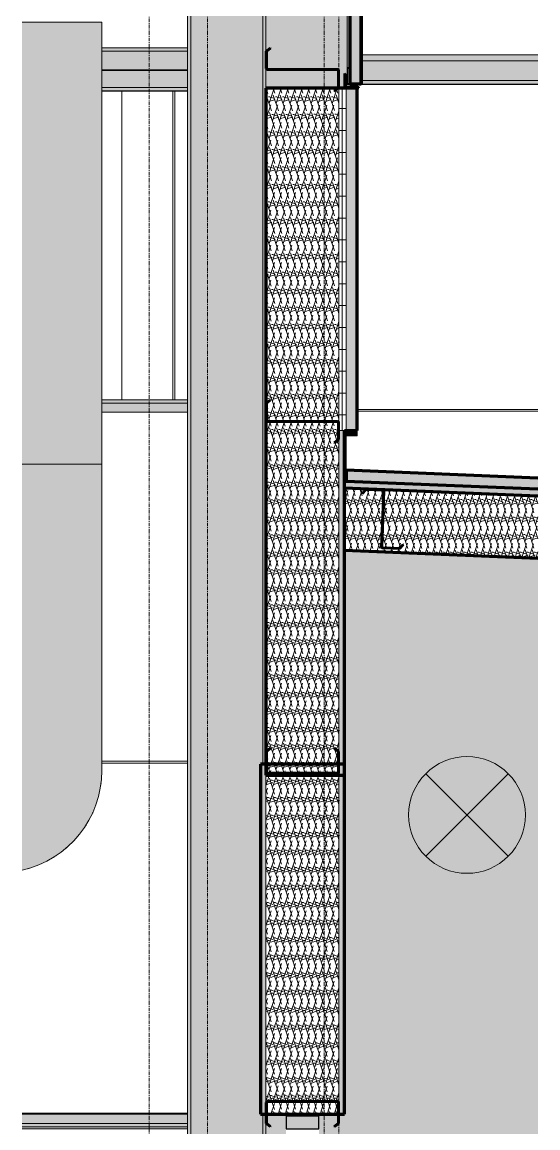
# Model space of a CAD drawing. Header units: inches. Extents: x 22713 to 23708, y -61 to 513.
# Drawn here: x 23398.4 to 23469.1, y 96.4 to 248 of the extents above; entities that cross this region are included whole.
import ezdxf

# ---------------------------------------------------------------- set-up
doc = ezdxf.new("R2010")
doc.units = ezdxf.units.IN
doc.header["$MEASUREMENT"] = 0
doc.linetypes.add('Grid Line 1_2_', pattern=[0.875, 0.5, -0.125, 0.125, -0.125])
for name, color, linetype, lineweight in [('A-CLNG', 13, 'Continuous', 18), ('A-CLNG-PATT', 13, 'Continuous', 70), ('A-GLAZ-CWMG', 51, 'Continuous', 9), ('A-ROOF', 132, 'Continuous', 18), ('A-WALL', 113, 'Continuous', 18), ('A-WALL-PATT', 111, 'Continuous', 18), ('I-WALL', 2, 'Continuous', 18), ('L-SITE-WALL', 31, 'Continuous', 18), ('M-HVAC-DUCT', 70, 'Continuous', 9), ('M-HVAC-DUCT-ANNO', 70, 'Continuous', 9), ('S-BEAM', 12, 'Continuous', 9), ('S-COLS', 52, 'Continuous', 9), ('S-GRID', 1, 'Continuous', 9)]:
    doc.layers.add(name, color=color, linetype=linetype, lineweight=lineweight)
pattern_1 = [(45, (-72392.722, 104.131), (-2.37587878, 2.37587878), []), (45, (-72392.722, 107.731), (-2.37587878, 2.37587878), [])]
pattern_2 = [(90, (-71142.71, -1108), (-193, -193), [48, -145]), (180, (-71142.71, -1108), (-2e-14, -193), [96.25, -96.75]), (270, (-71238.96, -1060), (-193, -193), [48, -145]), (180, (-71142.71, -1060), (-2e-14, -193), [96.25, -96.75]), (270, (-71239.21, -1060), (-193, -193), [48, -145]), (180, (-71239.21, -1060), (-2e-14, -193), [96.25, -96.75]), (90, (-71335.46, -1108), (-193, -193), [48, -145]), (180, (-71239.21, -1108), (-2e-14, -193), [96.25, -96.75]), (90, (-71190.71, -1059.75), (-193, -193), [48, -145]), (180, (-71142.46, -1059.75), (-2e-14, -193), [48.25, -144.75]), (180, (-71142.46, -1011.75), (-2e-14, -193), [48.25, -144.75]), (90, (-71287.21, -1059.75), (-193, -193), [48, -145]), (180, (-71190.96, -1059.75), (-2e-14, -193), [96.25, -96.75]), (270, (-71190.96, -1011.75), (-193, -193), [48, -145]), (180, (-71190.96, -1011.75), (-2e-14, -193), [96.25, -96.75]), (180, (-71287.46, -1059.75), (-2e-14, -193), [48, -145]), (270, (-71287.46, -1011.75), (-193, -193), [48, -145]), (180, (-71287.46, -1011.75), (-2e-14, -193), [48, -145]), (90, (-71142.71, -1011.5), (-193, -193), [48, -145]), (180, (-71142.71, -1011.5), (-2e-14, -193), [96.25, -96.75]), (270, (-71238.96, -963.5), (-193, -193), [48, -145]), (180, (-71142.71, -963.5), (-2e-14, -193), [96.25, -96.75]), (270, (-71239.21, -963.5), (-193, -193), [48, -145]), (180, (-71239.21, -963.5), (-2e-14, -193), [96.25, -96.75]), (270, (-71335.46, -963.5), (-193, -193), [48, -145]), (180, (-71239.21, -1011.5), (-2e-14, -193), [96.25, -96.75]), (90, (-71190.71, -963.25), (-193, -193), [48, -145]), (180, (-71142.46, -963.25), (-2e-14, -193), [48.25, -144.75]), (180, (-71142.46, -915.25), (-2e-14, -193), [48.25, -144.75]), (90, (-71287.21, -963.25), (-193, -193), [48, -145]), (180, (-71190.96, -963.25), (-2e-14, -193), [96.25, -96.75]), (270, (-71190.96, -915.25), (-193, -193), [48, -145]), (180, (-71190.96, -915.25), (-2e-14, -193), [96.25, -96.75]), (180, (-71287.46, -963.25), (-2e-14, -193), [48, -145]), (270, (-71287.46, -915.25), (-193, -193), [48, -145]), (180, (-71287.46, -915.25), (-2e-14, -193), [48, -145])]
pattern_3 = [(161.57, (-72392.602, 104.251), (-0.9603836945, -0.0003991792), [0, -6.83, 0.758, 0]), (18.43, (-72392.842, 104.251), (-0.9603836945, 0.0003991792), [0, -6.83, 0.758, 0]), (108.43, (-72392.602, 104.251), (0.4795101816, -2.4005263976), [2.276, -5.312]), (71.57, (-72392.842, 104.251), (0.4795101816, 2.4005263976), [2.276, -5.312])]

# ---------------------------------------------------------------- blocks, each defined once
blk = doc.blocks.new('Girt_C - 10_D-1179047-Section 13 - Callout 1')
at = {"layer": 'S-BEAM'}
h = blk.add_hatch(dxfattribs=at)
h.set_pattern_fill('FP_14', color=256, style=0, pattern_type=2)
h.set_pattern_definition(pattern_1)
h.paths.add_polyline_path([(-22790.82, 96.52), (-22790.75, 96.6), (-22791.28, 97.05), (-22791.28, 99.87), (-22791.26, 99.92), (-22791.2, 99.95), (-22781.58, 99.95), (-22781.52, 99.92), (-22781.5, 99.87), (-22781.5, 97.05), (-22782.04, 96.6), (-22781.96, 96.52), (-22781.39, 97), (-22781.39, 99.87), (-22781.45, 100), (-22781.58, 100.05), (-22791.2, 100.05), (-22791.34, 100), (-22791.39, 99.87), (-22791.39, 97)], flags=0)
at = {"layer": 'S-BEAM', "lineweight": 50}
for p, q in [((-22791.39, 99.87), (-22791.39, 97)), ((-22791.28, 97.05), (-22791.28, 99.87)), ((-22781.58, 100.05), (-22791.2, 100.05)), ((-22791.2, 99.95), (-22781.58, 99.95)), ((-22781.5, 99.87), (-22781.5, 97.05)), ((-22781.39, 97), (-22781.39, 99.87)), ((-22790.75, 96.6), (-22791.28, 97.05)), ((-22781.5, 97.05), (-22782.04, 96.6)), ((-22791.39, 97), (-22790.82, 96.52)), ((-22790.82, 96.52), (-22790.75, 96.6)), ((-22782.04, 96.6), (-22781.96, 96.52)), ((-22781.96, 96.52), (-22781.39, 97))]:
    blk.add_line(p, q, dxfattribs=at)
for centre, radius, start, end in [((-22791.2, 99.87), 0.188, 90, 180), ((-22791.2, 99.87), 0.0782, 90, 177.8773), ((-22781.58, 99.87), 0.188, 0, 90), ((-22781.58, 99.87), 0.0782, 3.0424, 90)]:
    blk.add_arc(centre, radius, start, end, dxfattribs=at)
blk = doc.blocks.new('Rectangular Mullion - Profile_Polycarbonate_Upper and left-1106668-Section 13 - Callout 1')
at = {"layer": 'A-GLAZ-CWMG'}
blk.add_hatch(color=256, dxfattribs=at).paths.add_polyline_path([(-22778.89, 191.28), (-22778.89, 192), (-22780.39, 192), (-22780.39, 191.28)], flags=0)
for q in [(-22780.39, 191.28), (-22778.89, 192)]:
    blk.add_line((-22778.89, 191.28), q, dxfattribs=at)
blk = doc.blocks.new('Girt_C - 10_D-1180340-Section 13 - Callout 1')
at = {"layer": 'S-BEAM'}
for points in [[(-22807.14, 97), (-22802.14, 97), (-22802.14, 98.25), (-22824.82, 98.25), (-22824.82, 97)], [(-22802.14, 96.52), (-22802.14, 97), (-22824.82, 97), (-22824.82, 96.52), (-22807.14, 96.52)]]:
    blk.add_hatch(color=256, dxfattribs=at).paths.add_polyline_path(points, flags=0)
for p, q in [((-22824.82, 97), (-22802.14, 97)), ((-22824.82, 96.52), (-22802.14, 96.52))]:
    blk.add_line(p, q, dxfattribs=at)
blk = doc.blocks.new('Girt_Z - 8_D-1164392-Section 13 - Callout 1')
at = {"layer": 'S-BEAM'}
h = blk.add_hatch(dxfattribs=at)
h.set_pattern_fill('FP_14', color=256, style=0, pattern_type=2)
h.set_pattern_definition(pattern_1)
h.paths.add_polyline_path([(-22773.05, 175.77), (-22772.54, 176.32), (-22772.62, 176.39), (-22773.09, 175.88), (-22775.41, 175.98), (-22775.46, 176), (-22775.48, 176.06), (-22775.17, 183.67), (-22775.22, 183.81), (-22775.35, 183.87), (-22777.71, 183.97), (-22778.22, 183.41), (-22778.14, 183.34), (-22777.66, 183.86), (-22775.35, 183.76), (-22775.3, 183.73), (-22775.28, 183.68), (-22775.59, 176.06), (-22775.54, 175.93), (-22775.41, 175.87)], flags=0)
at = {"layer": 'S-BEAM', "lineweight": 50}
for p, q in [((-22777.71, 183.97), (-22778.22, 183.41)), ((-22778.14, 183.34), (-22777.66, 183.86)), ((-22775.35, 183.87), (-22777.71, 183.97)), ((-22777.66, 183.86), (-22775.35, 183.76)), ((-22775.28, 183.68), (-22775.59, 176.06)), ((-22775.48, 176.06), (-22775.17, 183.67)), ((-22778.22, 183.41), (-22778.14, 183.34)), ((-22773.09, 175.88), (-22775.41, 175.98)), ((-22772.62, 176.39), (-22773.09, 175.88)), ((-22773.05, 175.77), (-22772.54, 176.32)), ((-22772.54, 176.32), (-22772.62, 176.39)), ((-22775.41, 175.87), (-22773.05, 175.77))]:
    blk.add_line(p, q, dxfattribs=at)
for centre, radius, start, end in [((-22775.35, 183.68), 0.187, 357.6141, 87.6141), ((-22775.35, 183.68), 0.0782, 357.6141, 85.4913), ((-22775.41, 176.05), 0.187, 177.6141, 267.6141), ((-22775.41, 176.05), 0.0782, 177.6141, 264.5717)]:
    blk.add_arc(centre, radius, start, end, dxfattribs=at)
blk = doc.blocks.new('Round Elbow - 1_5 D-870650-Section 13 - Callout 1')
at = {"layer": 'M-HVAC-DUCT'}
blk.add_hatch(color=256, dxfattribs=at).paths.add_polyline_path([(-22824.82, 131.73), (-22824.27, 131.86), (-22823.1, 132.22), (-22821.97, 132.69), (-22820.89, 133.26), (-22819.78, 133.97), (-22818.84, 134.7), (-22817.99, 135.49), (-22817.17, 136.38), (-22816.37, 137.43), (-22815.77, 138.38), (-22815.2, 139.47), (-22814.7, 140.71), (-22814.37, 141.76), (-22814.09, 143.04), (-22813.94, 144.27), (-22813.89, 145.61), (-22813.89, 187.38), (-22824.82, 187.38), (-22824.82, 131.78)], flags=0)
blk.add_line((-22824.81, 187.38), (-22813.89, 187.38), dxfattribs=at)
at = {"layer": 'M-HVAC-DUCT', "flags": 128}
blk.add_lwpolyline([(-22813.89, 145.38), (-22813.89, 145.41), (-22813.89, 145.51), (-22813.89, 145.68), (-22813.89, 145.92), (-22813.89, 146.22), (-22813.89, 146.58), (-22813.89, 147.02), (-22813.89, 147.51), (-22813.89, 148.07), (-22813.89, 148.7), (-22813.89, 149.38), (-22813.89, 150.13), (-22813.89, 150.93), (-22813.89, 151.79), (-22813.89, 152.72), (-22813.89, 153.69), (-22813.89, 154.72), (-22813.89, 155.8), (-22813.89, 156.94), (-22813.89, 158.12), (-22813.89, 159.35), (-22813.89, 160.62), (-22813.89, 161.94), (-22813.89, 163.29), (-22813.89, 164.69), (-22813.89, 166.12), (-22813.89, 167.58), (-22813.89, 169.08), (-22813.89, 170.61), (-22813.89, 172.16), (-22813.89, 173.74), (-22813.89, 175.34), (-22813.89, 176.96), (-22813.89, 178.59), (-22813.89, 180.24), (-22813.89, 181.9), (-22813.89, 183.57), (-22813.89, 185.25), (-22813.89, 186.93), (-22813.89, 187.38)], dxfattribs=at)
at = {"layer": 'M-HVAC-DUCT'}
blk.add_arc((-22827.89, 145.38), 14, 282.6929, 0, dxfattribs=at)
blk = doc.blocks.new('Girt_Z - 10_D-1179800-Section 13 - Callout 1')
at = {"layer": 'S-BEAM'}
h = blk.add_hatch(color=256, dxfattribs=at)
h.paths.add_polyline_path([(-22807.14, 195.75), (-22802.14, 195.75), (-22802.14, 196.23), (-22813.89, 196.23), (-22813.89, 195.75)], flags=0)
h.paths.add_polyline_path([(-22791.39, 195.75), (-22791.39, 195.75), (-22791.39, 196.23)], flags=0)
blk.add_hatch(color=256, dxfattribs=at).paths.add_polyline_path([(-22807.14, 194.5), (-22802.14, 194.5), (-22802.14, 195.75), (-22813.89, 195.75), (-22813.89, 194.5)], flags=0)
for p, q in [((-22813.89, 196.23), (-22802.14, 196.23)), ((-22813.89, 195.75), (-22802.14, 195.75))]:
    blk.add_line(p, q, dxfattribs=at)
blk = doc.blocks.new('Girt_Z - 10_D-V8-Section 13 - Callout 1')
at = {"layer": 'S-BEAM'}
h = blk.add_hatch(color=256, dxfattribs=at)
h.paths.add_polyline_path([(-22807.14, 244), (-22802.14, 244), (-22802.14, 244.48), (-22813.89, 244.48), (-22813.89, 244)], flags=0)
h.paths.add_polyline_path([(-22791.39, 244), (-22791.39, 244), (-22791.39, 244.48)], flags=0)
for points in [[(-22813.89, 241.63), (-22802.14, 241.63), (-22802.14, 244), (-22813.89, 244), (-22813.89, 242.2)], [(-22807.14, 239.05), (-22802.14, 239.05), (-22802.14, 241.37), (-22813.89, 241.37), (-22813.89, 239.05)], [(-22802.14, 238.6), (-22802.14, 239.05), (-22813.89, 239.05), (-22813.89, 238.6), (-22807.14, 238.6)], [(-22807.14, 238.52), (-22802.14, 238.52), (-22802.14, 238.6), (-22813.89, 238.6), (-22813.89, 238.52)]]:
    blk.add_hatch(color=256, dxfattribs=at).paths.add_polyline_path(points, flags=0)
h = blk.add_hatch(color=256, dxfattribs=at)
h.paths.add_polyline_path([(-22802.14, 241.45), (-22802.14, 241.63), (-22813.89, 241.63), (-22813.89, 241.45), (-22807.14, 241.45)], flags=0)
h.paths.add_polyline_path([(-22791.39, 241.45), (-22791.39, 241.45), (-22791.39, 241.5)], flags=0)
h = blk.add_hatch(color=256, dxfattribs=at)
h.paths.add_polyline_path([(-22813.89, 241.37), (-22802.14, 241.37), (-22802.14, 241.45), (-22813.89, 241.45), (-22813.89, 241.42)], flags=0)
h.paths.add_polyline_path([(-22791.39, 241.37), (-22791.39, 241.37), (-22791.39, 241.42)], flags=0)
for p, q in [((-22813.89, 244.48), (-22802.14, 244.48)), ((-22813.89, 244), (-22802.14, 244)), ((-22813.89, 241.45), (-22802.14, 241.45)), ((-22813.89, 241.37), (-22802.14, 241.37)), ((-22813.89, 239.05), (-22802.14, 239.05)), ((-22813.89, 238.6), (-22802.14, 238.6)), ((-22813.89, 238.52), (-22802.14, 238.52))]:
    blk.add_line(p, q, dxfattribs=at)
blk = doc.blocks.new('Girt_C - 10_D-1179050-Section 13 - Callout 1')
at = {"layer": 'S-BEAM'}
blk.add_hatch(color=256, dxfattribs=at).paths.add_polyline_path([(-22791.2, 144.95), (-22781.58, 144.95), (-22781.45, 145), (-22781.39, 145.13), (-22781.39, 148), (-22781.96, 148.48), (-22782.04, 148.4), (-22781.5, 147.95), (-22781.5, 145.13), (-22781.52, 145.08), (-22781.58, 145.05), (-22791.2, 145.05), (-22791.26, 145.08), (-22791.28, 145.13), (-22791.28, 147.95), (-22790.75, 148.4), (-22790.82, 148.48), (-22791.39, 148), (-22791.39, 145.13), (-22791.34, 145)], flags=0)
at = {"layer": 'S-BEAM', "lineweight": 50}
for p, q in [((-22790.82, 148.48), (-22791.39, 148)), ((-22791.39, 148), (-22791.39, 145.13)), ((-22791.28, 147.95), (-22790.75, 148.4)), ((-22791.28, 145.13), (-22791.28, 147.95)), ((-22790.75, 148.4), (-22790.82, 148.48)), ((-22781.96, 148.48), (-22782.04, 148.4)), ((-22782.04, 148.4), (-22781.5, 147.95)), ((-22781.39, 148), (-22781.96, 148.48)), ((-22781.5, 147.95), (-22781.5, 145.13)), ((-22781.39, 145.13), (-22781.39, 148)), ((-22781.58, 145.05), (-22791.2, 145.05)), ((-22791.2, 144.95), (-22781.58, 144.95))]:
    blk.add_line(p, q, dxfattribs=at)
for centre, radius, start, end in [((-22791.2, 145.13), 0.188, 180, 270), ((-22791.2, 145.13), 0.0782, 182.1227, 270), ((-22781.58, 145.13), 0.187, 270, 0), ((-22781.58, 145.13), 0.0782, 270, 356.9576)]:
    blk.add_arc(centre, radius, start, end, dxfattribs=at)
blk = doc.blocks.new('Girt_Z - 10_D-1179058-Section 13 - Callout 1')
at = {"layer": 'S-BEAM'}
blk.add_hatch(color=256, dxfattribs=at).paths.add_polyline_path([(-22781.97, 190.27), (-22781.39, 190.75), (-22781.39, 193.12), (-22781.45, 193.25), (-22781.58, 193.3), (-22791.2, 193.3), (-22791.26, 193.33), (-22791.28, 193.38), (-22791.28, 195.7), (-22790.75, 196.15), (-22790.82, 196.23), (-22791.39, 195.75), (-22791.39, 193.38), (-22791.34, 193.25), (-22791.2, 193.2), (-22781.58, 193.2), (-22781.52, 193.17), (-22781.5, 193.12), (-22781.5, 190.8), (-22782.04, 190.35)], flags=0)
at = {"layer": 'S-BEAM', "lineweight": 50}
for p, q in [((-22790.82, 196.23), (-22791.39, 195.75)), ((-22791.39, 195.75), (-22791.39, 193.38)), ((-22791.28, 195.7), (-22790.75, 196.15)), ((-22791.28, 193.38), (-22791.28, 195.7)), ((-22790.75, 196.15), (-22790.82, 196.23)), ((-22781.58, 193.3), (-22791.2, 193.3)), ((-22791.2, 193.2), (-22781.58, 193.2)), ((-22781.5, 193.12), (-22781.5, 190.8)), ((-22781.39, 190.75), (-22781.39, 193.12)), ((-22781.5, 190.8), (-22782.04, 190.35)), ((-22782.04, 190.35), (-22781.97, 190.27)), ((-22781.97, 190.27), (-22781.39, 190.75))]:
    blk.add_line(p, q, dxfattribs=at)
for centre, radius, start, end in [((-22791.2, 193.38), 0.187, 180, 270), ((-22791.2, 193.38), 0.0782, 182.1227, 270), ((-22781.58, 193.12), 0.188, 0, 90), ((-22781.58, 193.12), 0.0782, 3.0424, 90)]:
    blk.add_arc(centre, radius, start, end, dxfattribs=at)
blk = doc.blocks.new('Girt_Z - 10_D-1181672-Section 13 - Callout 1')
at = {"layer": 'S-BEAM'}
h = blk.add_hatch(dxfattribs=at)
h.set_pattern_fill('FP_14', color=256, style=0, pattern_type=2)
h.set_pattern_definition(pattern_1)
h.paths.add_polyline_path([(-22781.96, 238.52), (-22781.39, 239), (-22781.39, 241.37), (-22781.45, 241.5), (-22781.58, 241.55), (-22791.2, 241.55), (-22791.26, 241.58), (-22791.28, 241.63), (-22791.28, 243.95), (-22790.75, 244.4), (-22790.82, 244.48), (-22791.39, 244), (-22791.39, 241.63), (-22791.34, 241.5), (-22791.2, 241.45), (-22781.58, 241.45), (-22781.52, 241.42), (-22781.5, 241.37), (-22781.5, 239.05), (-22782.04, 238.6)], flags=0)
at = {"layer": 'S-BEAM', "lineweight": 50}
for p, q in [((-22790.82, 244.48), (-22791.39, 244)), ((-22791.28, 243.95), (-22790.75, 244.4)), ((-22790.75, 244.4), (-22790.82, 244.48)), ((-22791.39, 244), (-22791.39, 241.63)), ((-22791.28, 241.63), (-22791.28, 243.95)), ((-22781.58, 241.55), (-22791.2, 241.55)), ((-22791.2, 241.45), (-22781.58, 241.45)), ((-22781.5, 241.37), (-22781.5, 239.05)), ((-22781.39, 239), (-22781.39, 241.37)), ((-22781.5, 239.05), (-22782.04, 238.6)), ((-22782.04, 238.6), (-22781.96, 238.52)), ((-22781.96, 238.52), (-22781.39, 239))]:
    blk.add_line(p, q, dxfattribs=at)
for centre, radius, start, end in [((-22791.2, 241.63), 0.187, 180, 270), ((-22791.2, 241.63), 0.0782, 183.0424, 270), ((-22781.58, 241.37), 0.187, 360, 90), ((-22781.58, 241.37), 0.0782, 2.1227, 90)]:
    blk.add_arc(centre, radius, start, end, dxfattribs=at)
blk = doc.blocks.new('L-Angle - L2X2X3_16-1181674-Section 13 - Callout 1')
at = {"layer": 'S-BEAM'}
h = blk.add_hatch(dxfattribs=at)
h.set_pattern_fill('FP_14', color=256, style=0, pattern_type=2)
h.set_pattern_definition(pattern_1)
h.paths.add_polyline_path([(-22780.64, 238.94), (-22778.64, 238.94), (-22778.7, 239.07), (-22778.83, 239.13), (-22780.27, 239.13), (-22780.4, 239.18), (-22780.45, 239.31), (-22780.45, 240.75), (-22780.51, 240.88), (-22780.64, 240.94)], flags=0)
at = {"layer": 'S-BEAM', "lineweight": 50}
for p, q in [((-22780.64, 240.94), (-22780.64, 238.94)), ((-22780.45, 239.31), (-22780.45, 240.75)), ((-22780.64, 238.94), (-22778.64, 238.94)), ((-22778.83, 239.13), (-22780.27, 239.13))]:
    blk.add_line(p, q, dxfattribs=at)
for centre, radius, start, end in [((-22780.64, 240.75), 0.188, 0, 90), ((-22780.27, 239.31), 0.188, 180, 270), ((-22778.83, 238.94), 0.187, 0, 90)]:
    blk.add_arc(centre, radius, start, end, dxfattribs=at)
blk = doc.blocks.new('Rectangular Mullion - Profile_Polycarbonate_Lower-1113644-Section 13 - Callout 1')
at = {"layer": 'A-GLAZ-CWMG'}
blk.add_hatch(color=256, dxfattribs=at).paths.add_polyline_path([(-22778.14, 239.5), (-22778.14, 240.96), (-22778.26, 240.96), (-22778.26, 240.89), (-22778.2, 240.89), (-22778.2, 239.56), (-22780.2, 239.56), (-22780.2, 241.68), (-22779.97, 241.68), (-22779.97, 241.49), (-22779.91, 241.49), (-22779.91, 241.74), (-22780.27, 241.74), (-22780.27, 239.5)], flags=0)
at = {"layer": 'A-GLAZ-CWMG', "lineweight": 30}
for p, q in [((-22780.27, 241.74), (-22780.27, 239.5)), ((-22779.91, 241.74), (-22780.27, 241.74)), ((-22780.2, 239.56), (-22780.2, 241.68)), ((-22780.2, 241.68), (-22779.97, 241.68)), ((-22779.97, 241.68), (-22779.97, 241.49)), ((-22779.97, 241.49), (-22779.91, 241.49)), ((-22779.91, 241.49), (-22779.91, 241.74)), ((-22778.2, 239.56), (-22780.2, 239.56)), ((-22778.14, 240.96), (-22778.26, 240.96)), ((-22778.26, 240.96), (-22778.26, 240.89)), ((-22778.26, 240.89), (-22778.2, 240.89)), ((-22778.2, 240.89), (-22778.2, 239.56)), ((-22778.14, 239.5), (-22778.14, 240.96)), ((-22780.27, 239.5), (-22778.14, 239.5))]:
    blk.add_line(p, q, dxfattribs=at)
blk = doc.blocks.new('Rectangular Mullion - Profile_Polycarbonate_right-1166479-Section 13 - Callout 1')
at = {"layer": 'A-GLAZ-CWMG'}
for points in [[(-22779.91, 239.56), (-22778.34, 239.56), (-22778.34, 387.14), (-22779.91, 387.14), (-22779.91, 241.27)], [(-22778.34, 239.56), (-22778.26, 239.56), (-22778.26, 387.14), (-22778.34, 387.14), (-22778.34, 240.89)], [(-22779.91, 241.74), (-22779.91, 241.74), (-22779.91, 242.2)]]:
    blk.add_hatch(color=256, dxfattribs=at).paths.add_polyline_path(points, flags=0)
h = blk.add_hatch(color=256, dxfattribs=at)
h.paths.add_polyline_path([(-22780.2, 239.56), (-22779.91, 239.56), (-22779.91, 241.49), (-22779.97, 241.49), (-22779.97, 241.68), (-22780.2, 241.68), (-22780.2, 241.49)], flags=0)
h.paths.add_polyline_path([(-22779.97, 241.74), (-22779.91, 241.74), (-22779.91, 383.72), (-22780.27, 383.72), (-22780.27, 241.74), (-22780.2, 241.74)], flags=0)
h = blk.add_hatch(color=256, dxfattribs=at)
h.paths.add_polyline_path([(-22778.2, 239.56), (-22778.2, 240.89), (-22778.26, 240.89), (-22778.26, 239.56)], flags=0)
h.paths.add_polyline_path([(-22778.26, 240.96), (-22778.14, 240.96), (-22778.14, 384.48), (-22778.26, 384.48), (-22778.26, 242.2)], flags=0)
for p, q in [((-22778.34, 387.14), (-22779.91, 387.14)), ((-22778.26, 387.14), (-22778.34, 387.14)), ((-22779.91, 383.72), (-22780.27, 383.72)), ((-22780.27, 241.74), (-22780.27, 383.72)), ((-22779.91, 383.96), (-22779.91, 383.72)), ((-22779.91, 241.74), (-22779.91, 383.72)), ((-22778.14, 384.48), (-22778.26, 384.48)), ((-22778.26, 240.96), (-22778.26, 384.48)), ((-22778.14, 240.96), (-22778.14, 384.48)), ((-22779.91, 241.49), (-22779.91, 241.74)), ((-22779.91, 239.56), (-22779.91, 241.49)), ((-22778.26, 239.56), (-22778.26, 240.89))]:
    blk.add_line(p, q, dxfattribs=at)
blk = doc.blocks.new('Rectangular Mullion - Interior 1_75_ x 4_5_-1179488-Section 13 - Callout 1')
at = {"layer": 'A-GLAZ-CWMG'}
blk.add_hatch(color=256, dxfattribs=at).paths.add_polyline_path([(-22807.14, 96.25), (-22802.14, 96.25), (-22802.14, 96.52), (-22824.82, 96.52), (-22824.82, 96.25)], flags=0)
blk.add_line((-22824.82, 96.25), (-22802.14, 96.25), dxfattribs=at)
blk = doc.blocks.new('Rectangular Mullion - Interior 1_75_ x 4_5_-1179511-Section 13 - Callout 1')
at = {"layer": 'A-GLAZ-CWMG'}
blk.add_hatch(color=256, dxfattribs=at).paths.add_polyline_path([(-22784.14, 96.25), (-22784.14, 98), (-22788.64, 98), (-22788.64, 96.25)], flags=0)
at = {"layer": 'A-GLAZ-CWMG', "lineweight": 30}
for p, q in [((-22788.64, 98), (-22788.64, 96.25)), ((-22784.14, 98), (-22788.64, 98)), ((-22784.14, 96.25), (-22784.14, 98)), ((-22788.64, 96.25), (-22784.14, 96.25))]:
    blk.add_line(p, q, dxfattribs=at)

msp = doc.modelspace()

# ---------------------------------------------------------------- hatches: boundary and pattern name
at = {"layer": 'A-CLNG-PATT', "lineweight": 9}
h = msp.add_hatch(dxfattribs=at)
h.set_pattern_fill('FP_18', color=256, style=0, pattern_type=2)
h.set_pattern_definition(pattern_3)
h.paths.add_polyline_path([(23469.09, 174.48), (23469.09, 182.98), (23442.56, 184.09), (23442.56, 175.58)], flags=0)
at = {"layer": 'A-ROOF'}
msp.add_hatch(color=256, dxfattribs=at).paths.add_polyline_path([(23469.09, 183.99), (23469.09, 185.49), (23442.81, 186.58), (23442.81, 185.08)], flags=0)
at = {"layer": 'A-WALL', "lineweight": 5}
for points in [[(23469.09, 242.69), (23469.09, 243.5), (23445.06, 243.5), (23445.06, 242.69)], [(23451.41, 240), (23469.09, 240), (23469.09, 242.69), (23445.06, 242.69), (23445.06, 240)], [(23469.09, 239.5), (23469.09, 240), (23445.06, 240), (23445.06, 239.5), (23451.41, 239.5)], [(23469.09, 239.46), (23469.09, 239.5), (23444.31, 239.5), (23444.31, 239.46), (23451.41, 239.46)]]:
    msp.add_hatch(color=256, dxfattribs=at).paths.add_polyline_path(points, flags=0)
at = {"layer": 'A-WALL-PATT', "lineweight": 9, "transparency": 33554649}
msp.add_hatch(color=256, dxfattribs=at).paths.add_polyline_path([(23444.86, 239.56), (23444.86, 394.33), (23443.29, 394.33), (23443.29, 239.56)], flags=0)
at = {"layer": 'A-WALL-PATT', "lineweight": 9}
h = msp.add_hatch(dxfattribs=at)
h.set_pattern_fill('FP_19', color=256, style=0, pattern_type=2)
h.set_pattern_definition([(0, (-69027.84, 146.5), (-193, 193), [48, -145]), (90, (-69027.84, 146.5), (-193, 1e-14), [96.25, -96.75]), (180, (-68979.84, 242.75), (-193, 193), [48, -145]), (90, (-68979.84, 146.5), (-193, 1e-14), [96.25, -96.75]), (180, (-68979.84, 243), (-193, 193), [48, -145]), (90, (-68979.84, 243), (-193, 1e-14), [96.25, -96.75]), (0, (-69027.84, 339.25), (-193, 193), [48, -145]), (90, (-69027.84, 243), (-193, 1e-14), [96.25, -96.75]), (0, (-68979.59, 194.5), (-193, 193), [48, -145]), (90, (-68979.59, 146.25), (-193, 1e-14), [48.25, -144.75]), (90, (-68931.59, 146.25), (-193, 1e-14), [48.25, -144.75]), (0, (-68979.59, 291), (-193, 193), [48, -145]), (90, (-68979.59, 194.75), (-193, 1e-14), [96.25, -96.75]), (180, (-68931.59, 194.75), (-193, 193), [48, -145]), (90, (-68931.59, 194.75), (-193, 1e-14), [96.25, -96.75]), (90, (-68979.59, 291.25), (-193, 1e-14), [48, -145]), (180, (-68931.59, 291.25), (-193, 193), [48, -145]), (90, (-68931.59, 291.25), (-193, 1e-14), [48, -145]), (0, (-68931.34, 146.5), (-193, 193), [48, -145]), (90, (-68931.34, 146.5), (-193, 1e-14), [96.25, -96.75]), (180, (-68883.34, 242.75), (-193, 193), [48, -145]), (90, (-68883.34, 146.5), (-193, 1e-14), [96.25, -96.75]), (180, (-68883.34, 243), (-193, 193), [48, -145]), (90, (-68883.34, 243), (-193, 1e-14), [96.25, -96.75]), (180, (-68883.34, 339.25), (-193, 193), [48, -145]), (90, (-68931.34, 243), (-193, 1e-14), [96.25, -96.75]), (0, (-68883.09, 194.5), (-193, 193), [48, -145]), (90, (-68883.09, 146.25), (-193, 1e-14), [48.25, -144.75]), (90, (-68835.09, 146.25), (-193, 1e-14), [48.25, -144.75]), (0, (-68883.09, 291), (-193, 193), [48, -145]), (90, (-68883.09, 194.75), (-193, 1e-14), [96.25, -96.75]), (180, (-68835.09, 194.75), (-193, 193), [48, -145]), (90, (-68835.09, 194.75), (-193, 1e-14), [96.25, -96.75]), (90, (-68883.09, 291.25), (-193, 1e-14), [48, -145]), (180, (-68835.09, 291.25), (-193, 193), [48, -145]), (90, (-68835.09, 291.25), (-193, 1e-14), [48, -145])])
h.paths.add_polyline_path([(23412.06, 196.23), (23421.06, 196.23), (23421.06, 238.52), (23412.06, 238.52), (23412.06, 214.92)], flags=0)
h = msp.add_hatch(dxfattribs=at)
h.set_pattern_fill('FP_18', color=256, style=0, pattern_type=2)
h.set_pattern_definition(pattern_3)
h.paths.add_polyline_path([(23433.74, 192), (23441.81, 192), (23441.81, 238.94), (23431.81, 238.94), (23431.81, 192)], flags=0)
h = msp.add_hatch(dxfattribs=at)
h.set_pattern_fill('FP_20', color=256, style=0, pattern_type=2)
h.set_pattern_definition([(0, (-72392.722, 104.131), (0, 3), []), (90, (-72392.722, 104.131), (-3, 2e-16), [])])
h.paths.add_polyline_path([(23442.56, 192), (23442.81, 192), (23442.81, 238.94), (23441.81, 238.94), (23441.81, 192)], flags=0)
h = msp.add_hatch(dxfattribs=at)
h.set_pattern_fill('FP_17', color=256, style=0, pattern_type=2)
h.set_pattern_definition([(90, (-68826.71, 677.25), (-193, -193), [48, -145]), (180, (-68826.71, 677.25), (-2e-14, -193), [96.25, -96.75]), (270, (-68922.96, 725.25), (-193, -193), [48, -145]), (180, (-68826.71, 725.25), (-2e-14, -193), [96.25, -96.75]), (270, (-68923.21, 725.25), (-193, -193), [48, -145]), (180, (-68923.21, 725.25), (-2e-14, -193), [96.25, -96.75]), (90, (-69019.46, 677.25), (-193, -193), [48, -145]), (180, (-68923.21, 677.25), (-2e-14, -193), [96.25, -96.75]), (90, (-68874.71, 725.5), (-193, -193), [48, -145]), (180, (-68826.46, 725.5), (-2e-14, -193), [48.25, -144.75]), (180, (-68826.46, 773.5), (-2e-14, -193), [48.25, -144.75]), (90, (-68971.21, 725.5), (-193, -193), [48, -145]), (180, (-68874.96, 725.5), (-2e-14, -193), [96.25, -96.75]), (270, (-68874.96, 773.5), (-193, -193), [48, -145]), (180, (-68874.96, 773.5), (-2e-14, -193), [96.25, -96.75]), (180, (-68971.46, 725.5), (-2e-14, -193), [48, -145]), (270, (-68971.46, 773.5), (-193, -193), [48, -145]), (180, (-68971.46, 773.5), (-2e-14, -193), [48, -145]), (90, (-68826.71, 773.75), (-193, -193), [48, -145]), (180, (-68826.71, 773.75), (-2e-14, -193), [96.25, -96.75]), (270, (-68922.96, 821.75), (-193, -193), [48, -145]), (180, (-68826.71, 821.75), (-2e-14, -193), [96.25, -96.75]), (270, (-68923.21, 821.75), (-193, -193), [48, -145]), (180, (-68923.21, 821.75), (-2e-14, -193), [96.25, -96.75]), (270, (-69019.46, 821.75), (-193, -193), [48, -145]), (180, (-68923.21, 773.75), (-2e-14, -193), [96.25, -96.75]), (90, (-68874.71, 822), (-193, -193), [48, -145]), (180, (-68826.46, 822), (-2e-14, -193), [48.25, -144.75]), (180, (-68826.46, 870), (-2e-14, -193), [48.25, -144.75]), (90, (-68971.21, 822), (-193, -193), [48, -145]), (180, (-68874.96, 822), (-2e-14, -193), [96.25, -96.75]), (270, (-68874.96, 870), (-193, -193), [48, -145]), (180, (-68874.96, 870), (-2e-14, -193), [96.25, -96.75]), (180, (-68971.46, 822), (-2e-14, -193), [48, -145]), (270, (-68971.46, 870), (-193, -193), [48, -145]), (180, (-68971.46, 870), (-2e-14, -193), [48, -145])])
h.paths.add_polyline_path([(23469.09, 185.49), (23469.09, 239.46), (23444.31, 239.46), (23444.31, 239.13), (23444.37, 239.13), (23444.5, 239.07), (23444.56, 238.94), (23444.31, 238.94), (23444.31, 191.28), (23442.81, 191.28), (23442.81, 186.58)], flags=0)
h = msp.add_hatch(dxfattribs=at)
h.set_pattern_fill('FP_16', color=256, style=0, pattern_type=2)
h.set_pattern_definition(pattern_2)
h.paths.add_polyline_path([(23421.06, 176), (23421.06, 194.5), (23409.31, 194.5), (23409.31, 176), (23416.06, 176)], flags=0)
h = msp.add_hatch(dxfattribs=at)
h.set_pattern_fill('FP_18', color=256, style=0, pattern_type=2)
h.set_pattern_definition(pattern_3)
h.paths.add_polyline_path([(23441.81, 144.75), (23441.81, 192), (23431.81, 192), (23431.81, 144.75), (23433.74, 144.75)], flags=0)
h = msp.add_hatch(dxfattribs=at)
h.set_pattern_fill('FP_16', color=256, style=0, pattern_type=2)
h.set_pattern_definition(pattern_2)
h.paths.add_polyline_path([(23416.06, 98.25), (23421.06, 98.25), (23421.06, 176), (23409.31, 176), (23409.3, 145.2), (23409.25, 144.08), (23409.06, 142.77), (23408.76, 141.52), (23408.36, 140.32), (23408.08, 139.66), (23408, 139.46), (23407.43, 138.38), (23407.24, 138.07), (23407.21, 138.01), (23406.92, 137.57), (23406.77, 137.35), (23406.61, 137.14), (23406.41, 136.86), (23406.12, 136.5), (23405.96, 136.3), (23405.83, 136.16), (23405.65, 135.95), (23405.3, 135.58), (23405.15, 135.43), (23404.95, 135.24), (23404.66, 134.97), (23404.37, 134.71), (23404.31, 134.66), (23403.8, 134.25), (23403.7, 134.17), (23403.42, 133.97), (23403.25, 133.85), (23402.71, 133.5), (23402.59, 133.43), (23402.5, 133.38), (23402.24, 133.22), (23401.6, 132.88), (23401.55, 132.85), (23401.39, 132.78), (23401.22, 132.69), (23400.1, 132.22), (23398.93, 131.86), (23398.38, 131.73), (23398.38, 98.25)], flags=0)
h.paths.add_polyline_path([(23431.81, 148), (23431.81, 148), (23431.81, 148.48)], flags=0)
h = msp.add_hatch(dxfattribs=at)
h.set_pattern_fill('FP_18', color=256, style=0, pattern_type=2)
h.set_pattern_definition(pattern_3)
h.paths.add_polyline_path([(23433.74, 98.25), (23441.81, 98.25), (23441.81, 146.25), (23431.81, 146.25), (23431.81, 98.25)], flags=0)
at = {"layer": 'I-WALL'}
h = msp.add_hatch(color=256, dxfattribs=at)
h.paths.add_polyline_path([(23439.06, 0), (23469.09, 0), (23469.09, 174.48), (23442.56, 175.58), (23442.56, 98.25), (23441.81, 98.25), (23441.81, 97), (23441.23, 96.52), (23441.16, 96.6), (23441.7, 97.05), (23441.7, 98.25), (23439.06, 98.25), (23439.06, 1.75)], flags=0)
h.paths.add_polyline_path([(23459.37, 131.29), (23458.41, 131.34), (23457.46, 131.52), (23456.53, 131.81), (23455.65, 132.2), (23454.83, 132.7), (23454.07, 133.3), (23453.38, 133.98), (23452.79, 134.74), (23452.29, 135.57), (23451.89, 136.45), (23451.6, 137.37), (23451.43, 138.31), (23451.37, 139.29), (23451.43, 140.26), (23451.6, 141.2), (23451.89, 142.12), (23452.29, 143), (23452.79, 143.83), (23453.38, 144.59), (23454.07, 145.27), (23454.83, 145.87), (23455.65, 146.37), (23456.53, 146.77), (23457.46, 147.05), (23458.41, 147.23), (23459.37, 147.29), (23460.33, 147.23), (23461.28, 147.05), (23462.21, 146.77), (23463.09, 146.37), (23463.91, 145.87), (23464.67, 145.27), (23465.36, 144.59), (23465.95, 143.83), (23466.45, 143), (23466.85, 142.12), (23467.14, 141.2), (23467.31, 140.26), (23467.37, 139.29), (23467.31, 138.31), (23467.14, 137.37), (23466.85, 136.45), (23466.45, 135.57), (23465.95, 134.74), (23465.36, 133.98), (23464.67, 133.3), (23463.91, 132.7), (23463.09, 132.2), (23462.21, 131.81), (23461.28, 131.52), (23460.33, 131.34)], flags=0)
h.paths.add_polyline_path([(23469.09, 182.98), (23469.09, 183.99), (23442.81, 185.08), (23442.81, 192), (23442.56, 192), (23442.56, 184.09), (23452.43, 183.68)], flags=0)
at = {"layer": 'L-SITE-WALL', "lineweight": 5}
h = msp.add_hatch(color=256, dxfattribs=at)
h.paths.add_polyline_path([(23431.81, 238.94), (23441.56, 238.94), (23441.7, 239.05), (23441.7, 241.37), (23441.67, 241.42), (23441.62, 241.45), (23432, 241.45), (23431.86, 241.5), (23431.81, 241.63), (23431.81, 241.45)], flags=0)
h.paths.add_polyline_path([(23441.81, 238.94), (23442.56, 238.94), (23442.56, 240.94), (23442.69, 240.88), (23442.75, 240.75), (23442.75, 239.31), (23442.81, 239.18), (23442.93, 239.13), (23444.31, 239.13), (23444.31, 239.5), (23442.93, 239.5), (23442.93, 387.2), (23442.73, 387.2), (23442.73, 378.42), (23442.71, 378.34), (23442.67, 378.29), (23442.6, 378.25), (23442.54, 378.24), (23440.17, 378.24), (23439.69, 378.81), (23439.69, 387.2), (23439.67, 387.2), (23439.67, 379.3), (23431.81, 379.3), (23431.81, 340.5), (23432.38, 340.98), (23432.45, 340.9), (23431.92, 340.45), (23431.92, 338.13), (23431.94, 338.08), (23432, 338.05), (23441.62, 338.05), (23441.75, 338), (23441.81, 337.87), (23441.81, 335.5), (23441.23, 335.02), (23441.16, 335.1), (23441.7, 335.55), (23441.7, 337.87), (23441.67, 337.92), (23441.62, 337.95), (23432, 337.95), (23431.86, 338), (23431.81, 338.13), (23431.81, 289.62), (23431.86, 289.75), (23432, 289.8), (23441.62, 289.8), (23441.67, 289.83), (23441.7, 289.88), (23441.7, 292.2), (23441.16, 292.65), (23441.23, 292.73), (23441.81, 292.25), (23441.81, 289.88), (23441.75, 289.75), (23441.62, 289.7), (23432, 289.7), (23431.94, 289.67), (23431.92, 289.62), (23431.92, 287.3), (23432.45, 286.85), (23432.38, 286.77), (23431.81, 287.25), (23431.81, 244), (23432.38, 244.48), (23432.45, 244.4), (23431.92, 243.95), (23431.92, 241.63), (23431.94, 241.58), (23432, 241.55), (23441.62, 241.55), (23441.75, 241.5), (23441.81, 241.37), (23441.81, 239), (23441.74, 238.94), (23441.81, 238.94)], flags=0)
h.paths.add_polyline_path([(23440.22, 385.54), (23442.57, 385.55), (23442.58, 385.55), (23442.61, 385.59), (23442.62, 385.62), (23442.61, 386.09), (23442.61, 386.1), (23442.57, 386.13), (23442.54, 386.13), (23440.22, 386.13), (23439.98, 385.84), (23440.17, 385.6)], flags=0)
at = {"layer": 'L-SITE-WALL'}
for points in [[(23444.31, 192), (23444.31, 238.94), (23442.81, 238.94), (23442.81, 192)], [(23442.56, 144.75), (23442.56, 192), (23441.81, 192), (23441.81, 144.75)], [(23441.81, 98.25), (23442.56, 98.25), (23442.56, 146.25), (23441.81, 146.25), (23441.81, 105.81)]]:
    msp.add_hatch(color=256, dxfattribs=at).paths.add_polyline_path(points, flags=0)
at = {"layer": 'L-SITE-WALL', "lineweight": 5}
msp.add_hatch(color=256, dxfattribs=at).paths.add_polyline_path([(23431.81, 98.25), (23431.81, 146.25), (23431.06, 146.25), (23431.06, 98.25)], flags=0)
h = msp.add_hatch(color=256, dxfattribs=at)
h.paths.add_polyline_path([(23434.56, 0), (23434.56, 51.2), (23431.96, 51.19), (23431.93, 51.16), (23431.92, 51.12), (23431.92, 48.3), (23432.45, 47.85), (23432.38, 47.77), (23431.81, 48.25), (23431.81, 0)], flags=0)
h.paths.add_polyline_path([(23431.81, 51.12), (23431.83, 51.21), (23431.9, 51.28), (23432, 51.3), (23434.56, 51.3), (23434.56, 98), (23439.06, 98), (23439.06, 98.25), (23431.92, 98.25), (23431.92, 97.05), (23432.45, 96.6), (23432.38, 96.52), (23431.81, 97), (23431.81, 51.12)], flags=0)
at = {"layer": 'M-HVAC-DUCT', "lineweight": 5}
msp.add_hatch(color=256, dxfattribs=at).paths.add_polyline_path([(23398.38, 187.38), (23409.31, 187.38), (23409.31, 248), (23398.38, 248), (23398.38, 187.65)], flags=0)
at = {"layer": 'M-HVAC-DUCT-ANNO'}
msp.add_hatch(color=256, dxfattribs=at).paths.add_polyline_path([(23459.37, 131.29), (23460.33, 131.34), (23461.28, 131.52), (23462.21, 131.81), (23463.09, 132.2), (23463.91, 132.7), (23464.67, 133.3), (23465.36, 133.98), (23465.95, 134.74), (23466.45, 135.57), (23466.85, 136.45), (23467.14, 137.37), (23467.31, 138.31), (23467.37, 139.29), (23467.31, 140.26), (23467.14, 141.2), (23466.85, 142.12), (23466.45, 143), (23465.95, 143.83), (23465.36, 144.59), (23464.67, 145.27), (23463.91, 145.87), (23463.09, 146.37), (23462.21, 146.77), (23461.28, 147.05), (23460.33, 147.23), (23459.37, 147.29), (23458.41, 147.23), (23457.46, 147.05), (23456.53, 146.77), (23455.65, 146.37), (23454.83, 145.87), (23454.07, 145.27), (23453.38, 144.59), (23452.79, 143.83), (23452.29, 143), (23451.89, 142.12), (23451.6, 141.2), (23451.43, 140.26), (23451.37, 139.29), (23451.43, 138.31), (23451.6, 137.37), (23451.89, 136.45), (23452.29, 135.57), (23452.79, 134.74), (23453.38, 133.98), (23454.07, 133.3), (23454.83, 132.7), (23455.65, 132.2), (23456.53, 131.81), (23457.46, 131.52), (23458.41, 131.34)], flags=0)
h = msp.add_hatch(color=256, dxfattribs=at)
h.paths.add_polyline_path([(23399.04, 131.89), (23399.14, 131.91), (23399.09, 131.91)], flags=0)
h.paths.add_polyline_path([(23400.24, 132.28), (23400.47, 132.37), (23400.47, 132.38), (23400.24, 132.28)], flags=0)
h.paths.add_polyline_path([(23401.39, 132.78), (23401.6, 132.88), (23401.58, 132.88), (23401.4, 132.78)], flags=0)
h.paths.add_polyline_path([(23402.5, 133.38), (23402.71, 133.5), (23402.79, 133.56), (23402.58, 133.43)], flags=0)
h.paths.add_polyline_path([(23403.55, 134.07), (23403.8, 134.25), (23403.78, 134.25), (23403.64, 134.14)], flags=0)
h.paths.add_polyline_path([(23404.53, 134.86), (23404.74, 135.03), (23404.76, 135.07), (23404.57, 134.89)], flags=0)
h.paths.add_polyline_path([(23405.44, 135.73), (23405.65, 135.95), (23405.83, 136.16), (23405.45, 135.75)], flags=0)
h.paths.add_polyline_path([(23406.27, 136.69), (23406.48, 136.94), (23406.5, 136.99), (23406.31, 136.75)], flags=0)
h.paths.add_polyline_path([(23407.01, 137.71), (23407.26, 138.1), (23407.22, 138.05), (23407.11, 137.87)], flags=0)
h.paths.add_polyline_path([(23407.65, 138.81), (23407.84, 139.14), (23407.87, 139.23), (23407.68, 138.85)], flags=0)
h.paths.add_polyline_path([(23408.2, 139.95), (23408.37, 140.36), (23408.37, 140.36), (23408.22, 140.01)], flags=0)
at = {"layer": 'S-COLS', "lineweight": 5}
h = msp.add_hatch(color=256, dxfattribs=at)
h.paths.add_polyline_path([(23431.81, 0), (23431.81, 98.25), (23431.37, 98.25), (23431.37, 0)], flags=0)
h.paths.add_polyline_path([(23431.81, 146.25), (23431.81, 379.3), (23431.67, 379.3), (23431.67, 377.91), (23431.37, 377.91), (23431.37, 146.25)], flags=0)
for points in [[(23421.49, 0), (23421.49, 377.91), (23421.06, 377.91), (23421.06, 0)], [(23422.01, 0), (23422.18, 0), (23422.18, 377.75), (23421.58, 377.76), (23421.49, 377.77), (23421.49, 0), (23421.84, 0)], [(23430.52, 0), (23430.68, 0), (23430.68, 377.75), (23422.18, 377.75), (23422.18, 0)], [(23430.68, 0), (23431.37, 0), (23431.37, 98.25), (23431.06, 98.25), (23431.06, 146.25), (23431.37, 146.25), (23431.37, 377.77), (23431.28, 377.76), (23430.68, 377.75), (23430.68, 23.98)]]:
    msp.add_hatch(color=256, dxfattribs=at).paths.add_polyline_path(points, flags=0)

# ---------------------------------------------------------------- linework, layer by layer
at = {"layer": 'A-CLNG', "lineweight": 70}
for p, q in [((23469.09, 182.98), (23442.56, 184.09)), ((23442.56, 175.58), (23469.09, 174.48))]:
    msp.add_line(p, q, dxfattribs=at)
at = {"layer": 'A-ROOF', "lineweight": 70}
for p, q in [((23442.81, 186.58), (23442.81, 185.08)), ((23469.09, 185.49), (23442.81, 186.58)), ((23442.81, 185.08), (23469.09, 183.99))]:
    msp.add_line(p, q, dxfattribs=at)
at = {"layer": 'A-WALL', "lineweight": 70}
for p, q in [((23443.29, 394.33), (23443.29, 239.56)), ((23444.86, 239.56), (23444.86, 394.33)), ((23443.29, 239.56), (23444.86, 239.56))]:
    msp.add_line(p, q, dxfattribs=at)
at = {"layer": 'A-WALL'}
for p, q in [((23445.06, 243.5), (23469.09, 243.5)), ((23445.06, 242.69), (23469.09, 242.69)), ((23445.06, 240), (23469.09, 240)), ((23441.81, 98.25), (23441.81, 238.94)), ((23442.81, 192), (23442.81, 238.94)), ((23444.31, 239.46), (23469.09, 239.46)), ((23445.06, 239.5), (23469.09, 239.5)), ((23442.56, 192), (23441.81, 192)), ((23431.81, 98.25), (23431.81, 144.75))]:
    msp.add_line(p, q, dxfattribs=at)
at = {"layer": 'I-WALL'}
for p, q in [((23442.81, 186.58), (23442.81, 192)), ((23439.06, 98.25), (23439.06, 98))]:
    msp.add_line(p, q, dxfattribs=at)
at = {"layer": 'L-SITE-WALL'}
for p, q in [((23412.06, 196.23), (23412.06, 238.52)), ((23444.31, 239.5), (23444.31, 239.13)), ((23421.06, 194.5), (23409.31, 194.5)), ((23398.38, 98.25), (23421.06, 98.25))]:
    msp.add_line(p, q, dxfattribs=at)
at = {"layer": 'L-SITE-WALL', "lineweight": 70}
for p, q in [((23431.81, 238.94), (23431.81, 144.75)), ((23444.31, 238.94), (23431.81, 238.94)), ((23444.31, 192), (23444.31, 238.94)), ((23442.56, 98.25), (23442.56, 192)), ((23442.56, 192), (23444.31, 192)), ((23431.06, 146.25), (23431.06, 98.25)), ((23442.56, 146.25), (23431.06, 146.25)), ((23431.81, 144.75), (23442.56, 144.75)), ((23431.06, 98.25), (23442.56, 98.25))]:
    msp.add_line(p, q, dxfattribs=at)
at = {"layer": 'M-HVAC-DUCT'}
for p, q in [((23398.38, 248), (23409.31, 248)), ((23409.31, 187.38), (23409.31, 248)), ((23409.31, 187.38), (23398.38, 187.38))]:
    msp.add_line(p, q, dxfattribs=at)
at = {"layer": 'M-HVAC-DUCT-ANNO'}
for p, q in [((23453.71, 144.94), (23465.03, 133.63)), ((23465.03, 144.94), (23453.71, 133.63))]:
    msp.add_line(p, q, dxfattribs=at)
for centre, radius, start, end in [((23459.37, 139.29), 8, 0, 180), ((23395.31, 145.38), 14, 351.211, 352.6677), ((23395.31, 145.38), 14, 342.7963, 344.1223), ((23395.31, 145.38), 14, 335.2858, 335.96), ((23395.31, 145.38), 14, 326.5538, 328.076), ((23459.37, 139.29), 8, 180, 360), ((23395.31, 145.38), 14, 318.3464, 319.4189), ((23395.31, 145.38), 14, 301.924, 303.4462), ((23395.31, 145.38), 14, 310.5811, 311.6536), ((23395.31, 145.38), 14, 285.8884, 287.2037), ((23395.31, 145.38), 14, 294.04, 294.7142)]:
    msp.add_arc(centre, radius, start, end, dxfattribs=at)
at = {"layer": 'S-COLS'}
for p, q in [((23421.06, 377.91), (23421.06, 0)), ((23421.49, 377.91), (23421.49, 0)), ((23431.37, 146.25), (23431.37, 377.91)), ((23431.81, 287.25), (23431.81, 244)), ((23431.81, 241.63), (23431.81, 238.94)), ((23431.37, 0), (23431.37, 98.25)), ((23431.81, 97), (23431.81, 0))]:
    msp.add_line(p, q, dxfattribs=at)
at = {"layer": 'S-GRID', "linetype": 'Grid Line 1_2_'}
for p, q in [((23415.81, -54.76), (23415.81, 430.05)), ((23423.81, -54.76), (23423.81, 430.05)), ((23423.81, -54.76), (23423.81, 430.05)), ((23431.81, -54.76), (23431.81, 430.05)), ((23431.81, -54.76), (23431.81, 430.05)), ((23439.81, -54.76), (23439.81, 430.05)), ((23441.81, -54.76), (23441.81, 430.05))]:
    msp.add_line(p, q, dxfattribs=at)

# ---------------------------------------------------------------- block references
at = {"layer": 'A-GLAZ-CWMG'}
for name in ['Rectangular Mullion - Profile_Polycarbonate_right-1166479-Section 13 - Callout 1', 'Rectangular Mullion - Profile_Polycarbonate_Lower-1113644-Section 13 - Callout 1', 'Rectangular Mullion - Profile_Polycarbonate_Upper and left-1106668-Section 13 - Callout 1', 'Rectangular Mullion - Interior 1_75_ x 4_5_-1179511-Section 13 - Callout 1', 'Rectangular Mullion - Interior 1_75_ x 4_5_-1179488-Section 13 - Callout 1']:
    msp.add_blockref(name, (46223.2, 0), dxfattribs=at)
at = {"layer": 'M-HVAC-DUCT'}
msp.add_blockref('Round Elbow - 1_5 D-870650-Section 13 - Callout 1', (46223.2, 0), dxfattribs=at)
at = {"layer": 'S-BEAM'}
for name in ['Girt_Z - 10_D-V8-Section 13 - Callout 1', 'Girt_Z - 10_D-1181672-Section 13 - Callout 1', 'L-Angle - L2X2X3_16-1181674-Section 13 - Callout 1', 'Girt_Z - 10_D-1179800-Section 13 - Callout 1', 'Girt_Z - 10_D-1179058-Section 13 - Callout 1', 'Girt_Z - 8_D-1164392-Section 13 - Callout 1', 'Girt_C - 10_D-1179050-Section 13 - Callout 1', 'Girt_C - 10_D-1179047-Section 13 - Callout 1', 'Girt_C - 10_D-1180340-Section 13 - Callout 1']:
    msp.add_blockref(name, (46223.2, 0), dxfattribs=at)

doc.saveas('drawing.dxf')
